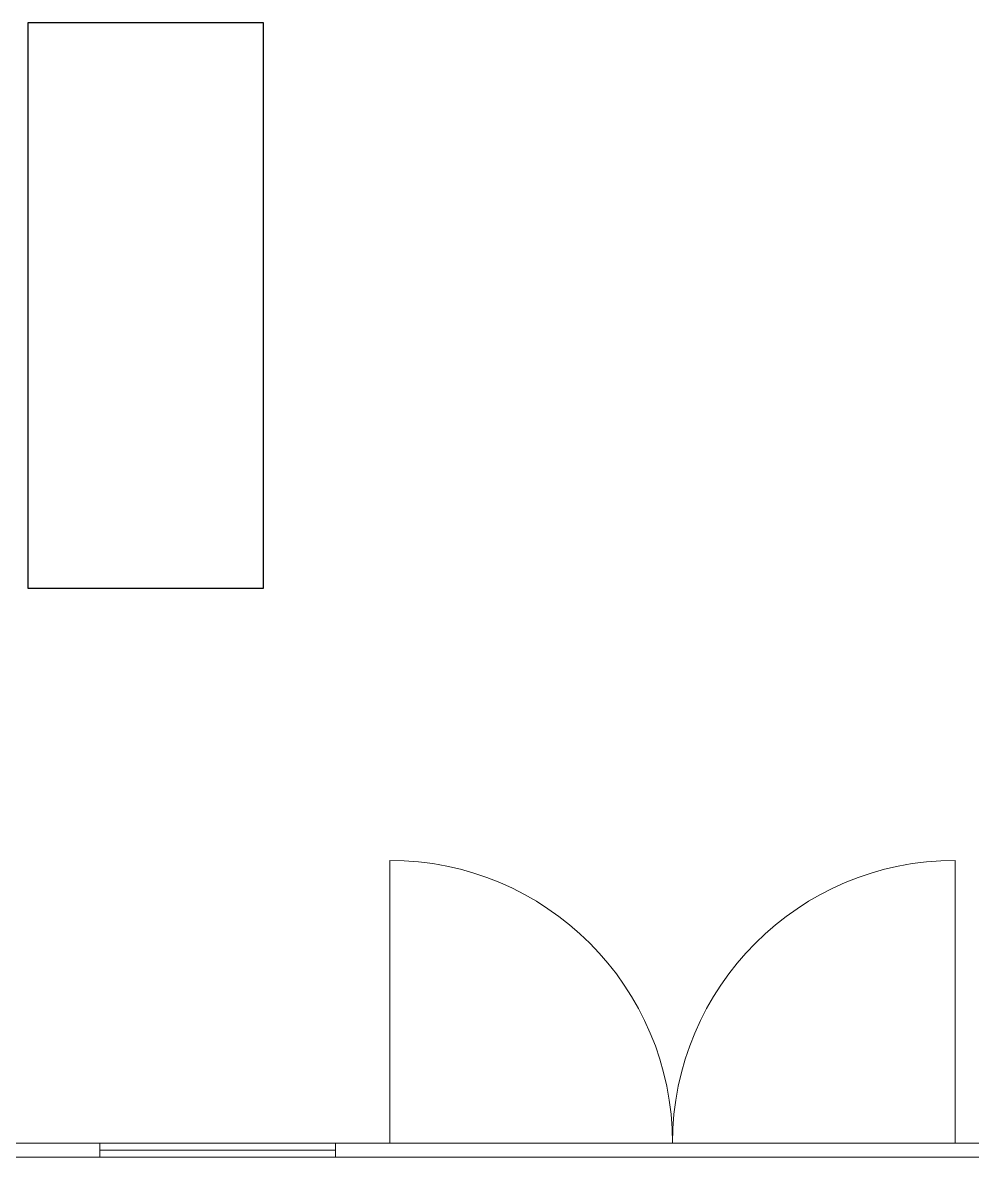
# Model space of a CAD drawing. Header units: millimetres. Extents: x -461 to 1315, y -154 to 152.
# Drawn here: x 1258 to 1268.07, y 25.44 to 37.48 of the extents above; entities that cross this region are included whole.
import ezdxf

# ---------------------------------------------------------------- set-up
doc = ezdxf.new("R2010")
doc.units = ezdxf.units.MM
for name, color, linetype, lineweight in [('A-DOOR', 251, 'Continuous', 13), ('A-GLAZ', 2, 'Continuous', 15), ('A-WALL', 253, 'Continuous', 15)]:
    doc.layers.add(name, color=color, linetype=linetype, lineweight=lineweight)
doc.layers.add('C-TRAL', color=212, linetype='Continuous')

msp = doc.modelspace()

# ---------------------------------------------------------------- linework, layer by layer
at = {"layer": 'A-DOOR'}
for p, q in [((1261.894, 25.594, 0.11), (1261.894, 28.594, 0.11)), ((1261.894, 25.594, 0.11), (1261.894, 28.594, 0.11)), ((1267.894, 25.594, 0.072), (1267.894, 28.594, 0.072)), ((1267.894, 25.594, 0.072), (1267.894, 28.594, 0.072))]:
    msp.add_line(p, q, dxfattribs=at)
for centre, start, end in [((1261.894, 25.594, 0.11), 0, 90), ((1261.894, 25.594, 0.11), 0, 90), ((1267.894, 25.594, 0.072), 90, 180), ((1267.894, 25.594, 0.072), 90, 180)]:
    msp.add_arc(centre, 3, start, end, dxfattribs=at)
at = {"layer": 'A-GLAZ'}
for p, q in [((1258.819, 25.594, 0.071), (1258.819, 25.444, 0.048)), ((1258.819, 25.594, 0.071), (1261.319, 25.594, 0.048)), ((1258.819, 25.594, 0.071), (1258.819, 25.444, 0.048)), ((1258.819, 25.594, 0.071), (1261.319, 25.594, 0.048)), ((1258.819, 25.519, 0.059), (1261.319, 25.519, 0.059)), ((1258.819, 25.519, 0.059), (1261.319, 25.519, 0.059)), ((1261.319, 25.594, 0.048), (1261.319, 25.444, 0.048)), ((1261.319, 25.594, 0.048), (1261.319, 25.444, 0.048)), ((1258.819, 25.444, 0.048), (1261.319, 25.444, 0.048)), ((1258.819, 25.444, 0.048), (1261.319, 25.444, 0.048))]:
    msp.add_line(p, q, dxfattribs=at)
at = {"layer": 'A-WALL'}
for p, q in [((1251.407, 25.594, 0.072), (1269.894, 25.594, 0.072)), ((1251.407, 25.594, 0.072), (1269.894, 25.594, 0.072)), ((1243.044, 25.444, 0.072), (1272.794, 25.444, 0.072)), ((1243.044, 25.444, 0.072), (1272.794, 25.444, 0.072))]:
    msp.add_line(p, q, dxfattribs=at)
at = {"layer": 'C-TRAL'}
for p, q in [((1260.556, 37.481, 0.072), (1258.056, 37.481, 0.072)), ((1258.056, 37.481, 0.072), (1258.056, 31.481, 0.072)), ((1260.556, 37.481, 0.072), (1258.056, 37.481, 0.072)), ((1258.056, 37.481, 0.072), (1258.056, 31.481, 0.072)), ((1260.556, 31.481, 0.072), (1260.556, 37.481, 0.072)), ((1260.556, 31.481, 0.072), (1260.556, 37.481, 0.072)), ((1258.056, 31.481, 0.072), (1260.556, 31.481, 0.072)), ((1258.056, 31.481, 0.072), (1260.556, 31.481, 0.072))]:
    msp.add_line(p, q, dxfattribs=at)

doc.saveas('drawing.dxf')
